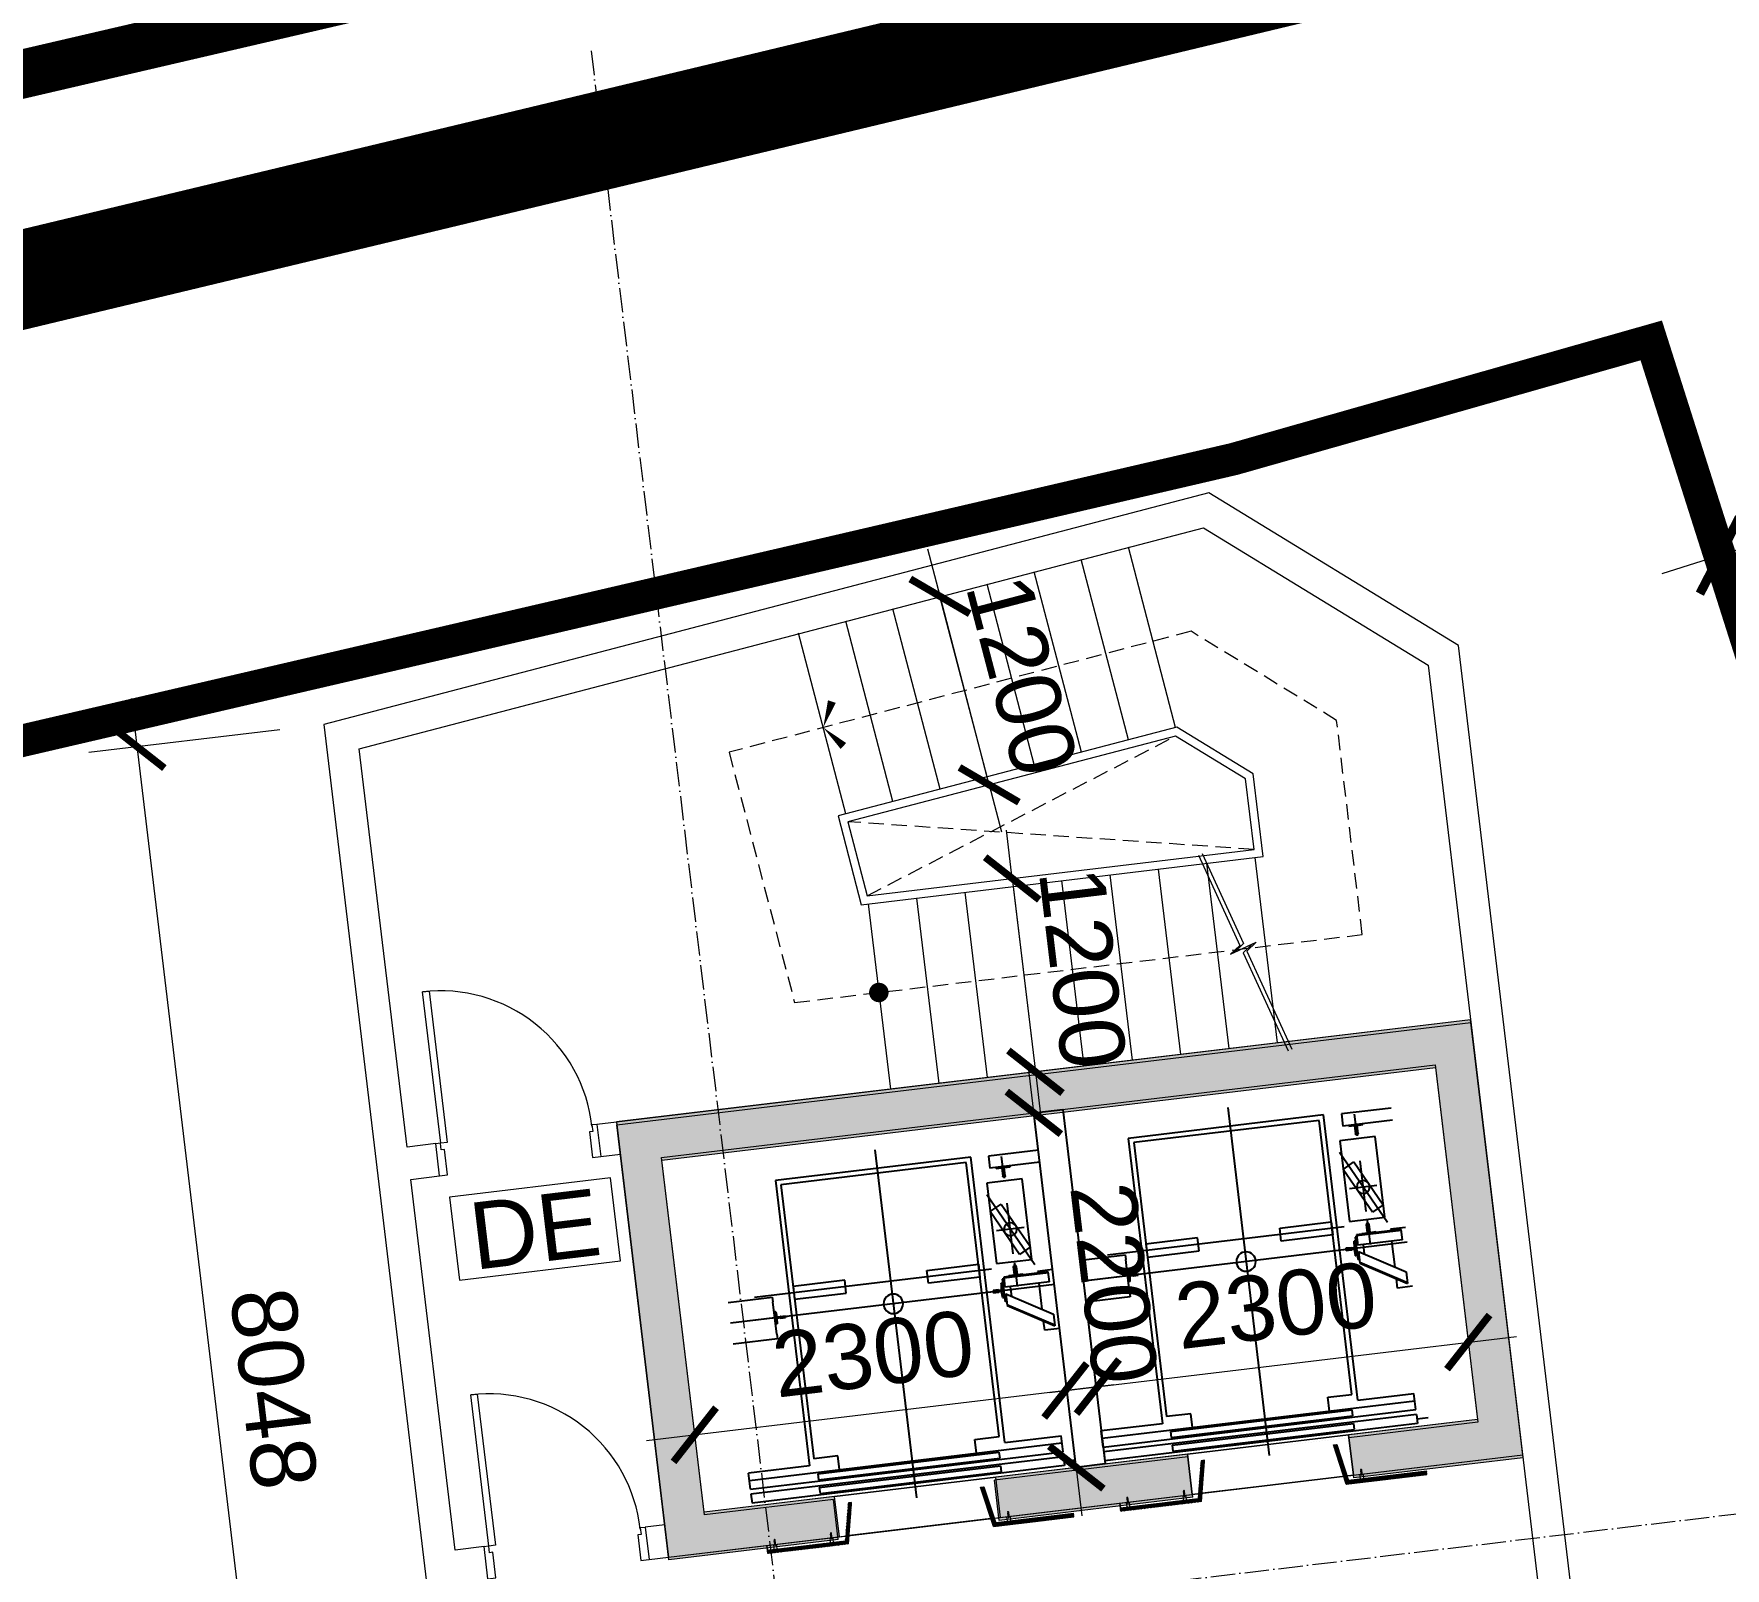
# Model space of a CAD drawing. Header units: millimetres. Extents: x -55733 to 116976, y -16290 to 119028.
# Drawn here: x 62705 to 73126, y 30733 to 40185 of the extents above; entities that cross this region are included whole.
import ezdxf
from ezdxf.enums import TextEntityAlignment as Align
from ezdxf.xclip import XClip

# ---------------------------------------------------------------- set-up
doc = ezdxf.new("R2010")
doc.units = ezdxf.units.MM
doc.header["$XCLIPFRAME"] = 0
for name, pattern in [('Grid Line', [4.2, 3, -0.6, 0, -0.6]), ('HIDDEN2', [4.7625, 3.175, -1.5875]), ('HIDDENX2', [0.75, 0.5, -0.25]), ('PHANTOM', [63.5, 31.75, -6.35, 6.35, -6.35, 6.35, -6.35])]:
    doc.linetypes.add(name, pattern=pattern)
doc.layers.get('Defpoints').update_dxf_attribs({"color": 230})
for name, color, linetype in [('CGXD', 5, 'HIDDEN2'), ('Core - tb$0$CT3 MBT 11-31$0$Nqh-ME-01', 8, 'Continuous'), ('RD-AB', 4, 'PHANTOM')]:
    doc.layers.add(name, color=color, linetype=linetype)
for name, color, linetype, lineweight in [('Core - tb$0$A.Wall', 2, 'Continuous', 25), ('CUA', 31, 'Continuous', 9), ('DIM', 1, 'Continuous', 5), ('GRA', 211, 'Continuous', 9), ('HATCH', 9, 'Continuous', 9), ('HATCH-1', 8, 'Continuous', 5), ('HATCH-TUONG', 152, 'Continuous', 15), ('LAT-GACH', 140, 'Continuous', 13), ('NET THAY 2', 55, 'Continuous', 5), ('NET-CAT', 3, 'Continuous', 15), ('NET-THAY', 2, 'Continuous', 9), ('NET-THAY-2', 55, 'Continuous', 13), ('TRUC', 225, 'Continuous', 5), ('X-COT HAM$0$LC.HA', 8, 'Continuous', 9), ('Y-GHI CHU PCCC$0$Z-CT1-GHI CHU TT$0$KI-HIEU', 6, 'Continuous', 13)]:
    doc.layers.add(name, color=color, linetype=linetype, lineweight=lineweight)
doc.styles.add('TA1', font='arial_0.ttf')
doc.styles.add('Y-GHI CHU PCCC$0$Arial', font='arial_0.ttf')
doc.dimstyles.new('D_200_KTx2', dxfattribs={"dimtxt": 400, "dimasz": 300, "dimexe": 300, "dimexo": 300, "dimgap": 160, "dimtad": 1, "dimdec": 0, "dimzin": 9, "dimtxsty": 'TA1', "dimblk": 'ARCHTICK', "dimcen": 1, "dimdle": 300, "dimclrd": 256, "dimclre": 256, "dimclrt": 7, "dimadec": 0, "dimazin": 0, "dimtfac": 1, "dimtdec": 0, "dimtix": 1, "dimtmove": 1, "dimatfit": 3, "dimldrblk": 'ARCHTICK', "dimfxl": 0, "dimtolj": 1, "dimtzin": 0, "dimlwd": -1, "dimlwe": -1, "dimarcsym": 0})
doc.dimstyles.new('D_300_KTx3.0', dxfattribs={"dimtxt": 600, "dimasz": 375, "dimexe": 375, "dimexo": 375, "dimgap": 160, "dimtad": 1, "dimdec": 0, "dimzin": 9, "dimtxsty": 'TA1', "dimblk": 'ARCHTICK', "dimcen": 1, "dimdle": 375, "dimclrd": 256, "dimclre": 256, "dimclrt": 7, "dimadec": 0, "dimazin": 0, "dimtfac": 1, "dimtdec": 0, "dimtix": 1, "dimtmove": 1, "dimatfit": 3, "dimldrblk": 'ARCHTICK', "dimfxl": 0, "dimtolj": 1, "dimtzin": 0, "dimlwd": -1, "dimlwe": -1, "dimarcsym": 0})

# ---------------------------------------------------------------- blocks, each defined once
blk = doc.blocks.new('ALC1807-ASCENT PLAZA-KET CAU_rvt-1-MẶT BẰNG HẦM 1')
at = {"layer": 'X-COT HAM$0$LC.HA'}
h = blk.add_hatch(color=256, dxfattribs=at)
h.dxf.hatch_style = 1
h.paths.add_polyline_path([(66575, 33246), (71341, 33817), (71602, 31633), (66836, 31062)], flags=16)
h.paths.add_polyline_path([(69845, 31170), (69815, 31419), (70808, 31537), (70838, 31289), (71880, 31414), (71559, 34095), (66297, 33465), (66618, 30784), (67660, 30909), (67631, 31157), (68624, 31276), (68653, 31028)])
for p, q in [((70838, 31289), (70808, 31537)), ((69845, 31170), (69815, 31419)), ((68653, 31028), (68624, 31276)), ((67660, 30909), (67631, 31157))]:
    blk.add_line(p, q)
for points in [[(66297, 33465), (71559, 34095), (71880, 31414), (70838, 31289)], [(67631, 31157), (66836, 31062), (66575, 33246), (71341, 33817), (71602, 31633), (70808, 31537)], [(67660, 30909), (66618, 30784), (66297, 33465)], [(69815, 31419), (68624, 31276)], [(69845, 31170), (68653, 31028)]]:
    blk.add_lwpolyline(points)
blk = doc.blocks.new('CUA 1 CANH MO - 2 - Type 1000-1152411-MẶT BẰNG HẦM 1')
at = {"layer": 'CUA'}
for p, q in [((-368, 1040), (-328, 1040)), ((-368, 102), (-368, 1040)), ((-328, 1040), (-328, 102)), ((-328, 102), (-368, 102))]:
    blk.add_line(p, q, dxfattribs=at)
at = {"layer": 'CUA', "lineweight": 5}
for p, q in [((-369, 102), (-399, 102)), ((-369, 61), (-369, 102)), ((-349, 61), (-369, 61)), ((-349, -98), (-349, 61)), ((571, 61), (551, 61)), ((551, 61), (551, -98)), ((601, 102), (571, 102)), ((571, 102), (571, 61)), ((-399, -98), (-349, -98)), ((551, -98), (601, -98))]:
    blk.add_line(p, q, dxfattribs=at)
blk.add_arc((-368, 102), 938, 359.5, 90, dxfattribs=at)
blk = doc.blocks.new('_ArchTick')
at = {"color": 0, "const_width": 0.15}
blk.add_lwpolyline([(-0.5, -0.5), (0.5, 0.5)], dxfattribs=at)
blk = doc.blocks.new('*D25')
at = {"layer": 'Defpoints', "color": 0, "transparency": 16777216}
for p in [(132637, 71677), (128825, 70464, 0), (128825, 70464)]:
    blk.add_point(p, dxfattribs=at)
at = {"layer": 'DIM', "transparency": 16777216}
blk.add_line((132994, 71791), (128468, 70350), dxfattribs=at)
at = {"layer": 'DIM', "transparency": 16777216, "xscale": 375, "yscale": 375, "zscale": 375}
for p, rotation in [((132637, 71677), 17.66063888103842), ((128825, 70464), 197.6606388810384)]:
    blk.add_blockref('_ArchTick', p, dxfattribs=dict(at, rotation=rotation))
at = {"layer": 'DIM', "color": 7, "transparency": 16777216, "insert": (130590, 71515), "char_height": 600, "attachment_point": 5, "rotation": 17.6606, "style": 'TA1'}
blk.add_mtext('\\A1;4000', dxfattribs=at)
blk = doc.blocks.new('Core - tb$0$CT3 MBT 11-31$0$tm')
at = {"layer": 'Core - tb$0$CT3 MBT 11-31$0$Nqh-ME-01'}
for p, q in [((-130, -1885), (-130, -115)), ((-130, -459), (-130, -150)), ((-270, -1751), (-270, -281)), ((-130, -469), (-130, -378)), ((854, -538), (854, -1663)), ((854, -538), (892, -538)), ((892, -538), (892, -1663)), ((939, -538), (939, -1663)), ((939, -538), (976, -538)), ((976, -538), (976, -1663)), ((-1085, -1125), (1073, -1125)), ((854, -1663), (892, -1663)), ((939, -1663), (976, -1663)), ((-130, -2125), (-130, -1731)), ((-130, -1818), (-130, -1731)), ((-265, -2019), (-728, -1777)), ((-500, -1981), (-500, -1810)), ((-855, -1896), (-952, -1896)), ((-896, -1896), (-818, -1896)), ((-348, -1896), (-662, -1896)), ((-292, -1896), (-144, -1896)), ((-204, -1896), (-282, -1896)), ((957, -2055), (957, -2125))]:
    blk.add_line(p, q, dxfattribs=at)
for points in [[(-260, -115), (-260, -390)], [(0, -390), (0, -115)], [(900, -115), (800, -115)], [(800, -494), (800, -115)], [(845, -115), (845, -2055)], [(900, -115), (900, -2055)], [(930, -2055), (930, -115)], [(930, -115), (985, -115)], [(985, -2055), (985, -115)], [(-260, -390), (-230, -390)], [(-30, -390), (-230, -390)], [(-168, -393), (-93, -393)], [(-168, -399), (-168, -393)], [(-167, -400), (-135, -402)], [(-134, -424), (-134, -403)], [(-126, -424), (-126, -403)], [(-125, -402), (-93, -400)], [(-93, -399), (-93, -393)], [(-30, -390), (0, -390)], [(-970, -494), (800, -494)], [(-970, -1706), (-970, -494)], [(-135, -426), (-135, -455)], [(-135, -455), (-125, -455)], [(-125, -426), (-125, -455)], [(-940, -1675), (-940, -525)], [(-940, -525), (760, -525)], [(-310, -525), (-230, -525)], [(-310, -845), (-310, -525)], [(-230, -525), (-230, -845)], [(760, -675), (760, -525)], [(845, -675), (760, -675)], [(-230, -845), (-310, -845)], [(-230, -1355), (-310, -1355)], [(-310, -1355), (-310, -1675)], [(-230, -1675), (-230, -1355)], [(845, -1525), (760, -1525)], [(760, -1525), (760, -1675)], [(800, -1706), (-970, -1706)], [(760, -1675), (-940, -1675)], [(-310, -1675), (-230, -1675)], [(-138, -1777), (-138, -1745)], [(-138, -1745), (-122, -1745)], [(-122, -1777), (-122, -1745)], [(800, -1706), (800, -2055)], [(-963, -2125), (-963, -1816)], [(-963, -1816), (-888, -1816)], [(-888, -2125), (-888, -1816)], [(-885, -1888), (-885, -1853)], [(-882, -1853), (-885, -1853)], [(-882, -1853), (-882, -1888)], [(-800, -2006), (-800, -1786)], [(-800, -1786), (-300, -1786)], [(-623, -1786), (-661, -1858)], [(-661, -1858), (-377, -2006)], [(-339, -1934), (-623, -1786)], [(-300, -1786), (-300, -2006)], [(-218, -1853), (-218, -1888)], [(-218, -1853), (-215, -1853)], [(-215, -1888), (-215, -1853)], [(-212, -2097), (-212, -1820)], [(-212, -1820), (-149, -1820)], [(-206, -2097), (-206, -1820)], [(-200, -1810), (-60, -1810)], [(-200, -1820), (-200, -1810)], [(-175, -1807), (-175, -1800)], [(-174, -1799), (-136, -1796)], [(-175, -1807), (-86, -1807)], [(-149, -2097), (-149, -1820)], [(-149, -1853), (-90, -1853)], [(-137, -1778), (-136, -1778)], [(-135, -1795), (-135, -1779)], [(-125, -1795), (-125, -1779)], [(-124, -1778), (-123, -1778)], [(-86, -1799), (-124, -1796)], [(-109, -1820), (-36, -1820)], [(-109, -1820), (51, -2097)], [(-86, -1807), (-86, -1800)], [(-60, -1820), (-60, -1810)], [(-43, -1820), (117, -2097)], [(-36, -1820), (123, -2097)], [(-885, -1940), (-885, -1904)], [(-882, -1940), (-885, -1940)], [(-882, -1888), (-831, -1888)], [(-882, -1891), (-831, -1891)], [(-882, -1901), (-831, -1901)], [(-831, -1904), (-882, -1904)], [(-882, -1904), (-882, -1940)], [(-828, -1898), (-828, -1894)], [(-825, -1894), (-825, -1898)], [(-377, -2006), (-339, -1934)], [(-275, -1894), (-275, -1898)], [(-272, -1898), (-272, -1894)], [(-218, -1888), (-269, -1888)], [(-218, -1891), (-269, -1891)], [(-218, -1901), (-269, -1901)], [(-269, -1904), (-218, -1904)], [(-218, -1904), (-218, -1940)], [(-218, -1940), (-215, -1940)], [(-215, -1940), (-215, -1904)], [(-300, -2006), (-800, -2006)], [(-222, -2125), (-222, -2032)], [(-222, -2032), (-212, -2032)], [(13, -2032), (-149, -2032)], [(143, -2032), (86, -2032)], [(143, -2125), (143, -2032)], [(900, -2055), (800, -2055)], [(930, -2055), (985, -2055)], [(-149, -2097), (-212, -2097)], [(51, -2097), (123, -2097)]]:
    blk.add_lwpolyline(points, dxfattribs=at)
for points in [[(-168, -399, 0.396325), (-167, -400)], [(-134, -403, 0.396325), (-135, -402)], [(-125, -402, 0.396325), (-126, -403)], [(-93, -400, 0.396325), (-93, -399)], [(-135, -425, 0.267949), (-134, -424)], [(-135, -425, 0.267949), (-135, -426)], [(-126, -424, 0.267949), (-126, -425)], [(-125, -426, 0.267949), (-126, -425)], [(-174, -1799, 0.390876), (-175, -1800)], [(-138, -1777, 0.414214), (-137, -1778)], [(-135, -1779, 0.414214), (-136, -1778)], [(-136, -1796, 0.390876), (-135, -1795)], [(-124, -1778, 0.414214), (-125, -1779)], [(-125, -1795, 0.390876), (-124, -1796)], [(-123, -1778, 0.414214), (-122, -1777)], [(-86, -1800, 0.390876), (-86, -1799)], [(-885, -1888, 0.414214), (-882, -1891)], [(-882, -1901, 0.414214), (-885, -1904)], [(-825, -1894, 0.414214), (-831, -1888)], [(-828, -1894, 0.414214), (-831, -1891)], [(-831, -1901, 0.414214), (-828, -1898)], [(-831, -1904, 0.414214), (-825, -1898)], [(-275, -1894, -0.414214), (-269, -1888)], [(-269, -1904, -0.414214), (-275, -1898)], [(-272, -1894, -0.414214), (-269, -1891)], [(-269, -1901, -0.414214), (-272, -1898)], [(-215, -1888, -0.414214), (-218, -1891)], [(-218, -1901, -0.414214), (-215, -1904)]]:
    blk.add_lwpolyline(points, format="xyb", dxfattribs=at)
for centre, radius in [((-130, -1125), 60), ((-500, -1896), 40)]:
    blk.add_circle(centre, radius, dxfattribs=at)
blk = doc.blocks.new('A$C1F5A74C7')
at = {"color": 0, "lineweight": 5}
for p, q in [((0, 10), (0, 12)), ((0, 10), (21, 10)), ((3, 8), (3, 10)), ((3, 5), (3, 7)), ((5, 91), (10, 94)), ((5, 91), (5, 29)), ((5, 91), (15, 91)), ((6, 78), (5, 75)), ((5, 75), (8, 75)), ((6, 72), (5, 69)), ((5, 69), (8, 69)), ((6, 66), (5, 63)), ((5, 63), (8, 63)), ((6, 60), (5, 57)), ((5, 57), (8, 57)), ((6, 54), (5, 51)), ((5, 51), (8, 51)), ((5, 49), (8, 49)), ((5, 10), (5, 29)), ((8, 5), (5, 5)), ((7, 80), (6, 78)), ((6, 78), (10, 78)), ((8, 73), (6, 72)), ((8, 67), (6, 66)), ((8, 61), (6, 60)), ((8, 55), (6, 54)), ((8, 82), (7, 80)), ((7, 81), (10, 81)), ((7, 80), (10, 80)), ((7, 29), (7, 76)), ((7, 10), (7, 31)), ((7, 9), (7, 10)), ((7, 5), (7, 8)), ((7, 5), (7, 5)), ((9, 84), (8, 82)), ((8, 83), (10, 83)), ((8, 73), (8, 75)), ((8, 69), (8, 67)), ((8, 61), (8, 63)), ((8, 57), (8, 55)), ((8, 51), (8, 49)), ((10, 87), (9, 85)), ((9, 85), (12, 86)), ((10, 5), (9, 5)), ((10, 99), (10, 11)), ((10, 94), (15, 91)), ((10, 87), (12, 85)), ((10, 41), (10, 80)), ((10, 78), (15, 78)), ((10, 41), (11, 41)), ((10, 13), (10, 0)), ((12, 5), (10, 5)), ((11, 84), (13, 84)), ((11, 81), (14, 82)), ((11, 41), (11, 80)), ((11, 80), (14, 80)), ((12, 84), (12, 83)), ((12, 73), (12, 75)), ((12, 75), (15, 75)), ((12, 73), (15, 72)), ((12, 69), (12, 67)), ((12, 69), (15, 69)), ((12, 67), (15, 66)), ((12, 61), (12, 63)), ((12, 63), (15, 63)), ((12, 61), (15, 60)), ((12, 57), (12, 55)), ((12, 57), (15, 57)), ((12, 55), (15, 54)), ((12, 49), (12, 51)), ((12, 51), (15, 51)), ((12, 49), (15, 49)), ((12, 5), (12, 5)), ((13, 82), (14, 80)), ((16, 5), (13, 5)), ((14, 80), (15, 78)), ((14, 29), (14, 76)), ((14, 10), (14, 31)), ((14, 9), (14, 10)), ((14, 5), (14, 8)), ((15, 91), (15, 29)), ((15, 78), (15, 75)), ((15, 72), (15, 69)), ((15, 66), (15, 63)), ((15, 60), (15, 57)), ((15, 54), (15, 51)), ((15, 10), (15, 29)), ((18, 10), (18, 8)), ((18, 7), (18, 5)), ((21, 10), (21, 12))]:
    blk.add_line(p, q, dxfattribs=at)
for centre, radius, start, end in [((5, 7), 2.77, 227.3489, 309.0524), ((10, 15), 10.9, 250.5292, 255.5659), ((10, 15), 10.9, 263.51, 276.4907), ((10, 15), 10.9, 284.1671, 289.4715), ((16, 7), 2.77, 230.845, 312.6565)]:
    blk.add_arc(centre, radius, start, end, dxfattribs=at)
blk = doc.blocks.new('*U44')
for p, q in [((11, 0), (11, 0)), ((12, 0), (11, 0)), ((12, 0), (12, 0)), ((14, 0), (13, 0)), ((14, 3), (14, 4)), ((14, 2), (14, 3)), ((14, 2), (14, 2)), ((14, 0), (14, 1)), ((14, 0), (14, -1)), ((14, 0), (15, 0)), ((16, 0), (16, 0)), ((17, 0), (17, 0)), ((17, 0), (18, 0)), ((48, 10), (48, -10)), ((14, -2), (14, -3)), ((14, -2), (14, -2)), ((14, -3), (14, -4))]:
    blk.add_line(p, q)
blk.add_lwpolyline([(50, 10), (9, 10, 0.414215), (7, 8), (7, -8, 0.414214), (9, -10), (50, -10)], format="xyb")
for radius in [2.9, 0.712]:
    blk.add_circle((14, 0), radius)
at = {"extrusion": (0, 0, -1), "xscale": 0.3999999999068677, "yscale": 0.3999999999068677, "zscale": -0.4, "rotation": 90.00000000000001}
blk.add_blockref('A$C1F5A74C7', (-43, -4), dxfattribs=at)
blk = doc.blocks.new('A$C480F4123')
at = {"layer": 'GRA', "transparency": 33554687}
h = blk.add_hatch(dxfattribs=at)
h.set_pattern_fill('ANSI37', color=159, scale=50, angle=652.0858, style=0)
h.set_pattern_definition([(337.085768, (32703.6204, 181513.402), (2.43345473, 5.7568045), []), (67.085768, (32703.6204, 181513.402), (-5.7568045, 2.43345473), [])])
h.paths.add_polyline_path([(70393, 30934), (70314, 31176), (70334, 31178), (70407, 30956)])
h = blk.add_hatch(dxfattribs=at)
h.set_pattern_fill('ANSI37', color=159, scale=50, angle=652.0858, style=0)
h.set_pattern_definition([(337.085768, (32902.201, 181537.189), (2.43345473, 5.7568045), []), (67.085768, (32902.201, 181537.189), (-5.7568045, 2.43345473), [])])
h.paths.add_polyline_path([(69500, 30827), (69520, 31081), (69499, 31078), (69481, 30845)])
h = blk.add_hatch(dxfattribs=at)
h.set_pattern_fill('ANSI37', color=159, scale=50, angle=276.8306, style=0)
h.set_pattern_definition([(321.8306493, (33216.617, 304596.5165), (3.86242455, 4.91367241), []), (51.8306493, (33216.617, 304596.5165), (-4.91367241, 3.86242455), [])])
h.paths.add_polyline_path([(70393, 30934), (70890, 30993), (70888, 31013), (70407, 30956)])
h = blk.add_hatch(dxfattribs=at)
h.set_pattern_fill('ANSI37', color=159, scale=50, angle=652.0858, style=0)
h.set_pattern_definition([(337.085768, (30529.163, 181252.934), (2.43345473, 5.7568045), []), (67.085768, (30529.163, 181252.934), (-5.7568045, 2.43345473), [])])
h.paths.add_polyline_path([(68219, 30673), (68140, 30916), (68160, 30918), (68233, 30695)])
h = blk.add_hatch(dxfattribs=at)
h.set_pattern_fill('ANSI37', color=159, scale=50, angle=652.0858, style=0)
h.set_pattern_definition([(337.085768, (30727.743, 181276.721), (2.43345473, 5.7568045), []), (67.085768, (30727.743, 181276.721), (-5.7568045, 2.43345473), [])])
h.paths.add_polyline_path([(67325, 30566), (67345, 30820), (67325, 30818), (67307, 30584)])
h = blk.add_hatch(dxfattribs=at)
h.set_pattern_fill('ANSI37', color=159, scale=50, angle=276.8306, style=0)
h.set_pattern_definition([(321.8306493, (31042.1595, 304336.0483), (3.86242455, 4.91367241), []), (51.8306493, (31042.1595, 304336.0483), (-4.91367241, 3.86242455), [])])
h.paths.add_polyline_path([(68219, 30673), (68715, 30733), (68713, 30753), (68233, 30695)])
h = blk.add_hatch(dxfattribs=at)
h.set_pattern_fill('ANSI37', color=159, scale=50, angle=276.8306, style=0)
h.set_pattern_definition([(321.8306493, (33415.1975, 304620.3035), (3.86242455, 4.91367241), []), (51.8306493, (33415.1975, 304620.3035), (-4.91367241, 3.86242455), [])])
h.paths.add_polyline_path([(69500, 30827), (69003, 30767), (68997, 30817), (69001, 30787), (69481, 30845)])
h = blk.add_hatch(dxfattribs=at)
h.set_pattern_fill('ANSI37', color=159, scale=50, angle=276.8306, style=0)
h.set_pattern_definition([(321.8306493, (31240.74, 304359.8353), (3.86242455, 4.91367241), []), (51.8306493, (31240.74, 304359.8353), (-4.91367241, 3.86242455), [])])
h.paths.add_polyline_path([(67325, 30566), (66829, 30507), (66823, 30556), (66827, 30527), (67307, 30584)])
at = {"layer": 'NET-CAT'}
h = blk.add_hatch(color=256, dxfattribs=at)
h.dxf.hatch_style = 1
h.paths.add_polyline_path([(71159, 33795), (65896, 33165), (66217, 30484), (67270, 30610), (67240, 30858), (66436, 30762), (66174, 32946), (70940, 33517), (71202, 31333), (70407, 31238), (70437, 30989), (71480, 31114)])
h.paths.add_polyline_path([(69415, 31119), (68233, 30977), (68263, 30729), (69444, 30870)], flags=17)
at = {"layer": 'Core - tb$0$A.Wall', "ltscale": 0.5}
blk.add_lwpolyline([(68908, 31058), (68729, 31037), (68468, 33221), (68646, 33242)], close=True, dxfattribs=at)
at = {"layer": 'GRA'}
for points in [[(70393, 30934), (70314, 31176), (70334, 31178), (70407, 30956)], [(69500, 30827), (69520, 31081), (69499, 31078), (69481, 30845)], [(70393, 30934), (70890, 30993), (70888, 31013), (70407, 30956)], [(68219, 30673), (68140, 30916), (68160, 30918), (68233, 30695)], [(67325, 30566), (67345, 30820), (67325, 30818), (67307, 30584)], [(68219, 30673), (68715, 30733), (68713, 30753), (68233, 30695)], [(69500, 30827), (69003, 30767), (68997, 30817), (69001, 30787), (69481, 30845)], [(67325, 30566), (66829, 30507), (66823, 30556), (66827, 30527), (67307, 30584)]]:
    blk.add_lwpolyline(points, close=True, dxfattribs=at)
at = {"layer": 'HATCH'}
for p, q in [((69415, 31119), (70407, 31238)), ((70407, 31238), (69415, 31119)), ((68233, 30977), (67240, 30858)), ((70437, 30989), (69444, 30870)), ((69444, 30870), (70437, 30989)), ((67270, 30610), (68263, 30729))]:
    blk.add_line(p, q, dxfattribs=at)
at = {"layer": 'LAT-GACH'}
for p, q in [((69415, 31119), (70407, 31238)), ((67240, 30858), (68233, 30977)), ((70378, 30982), (69504, 30878)), ((68203, 30722), (67329, 30617))]:
    blk.add_line(p, q, dxfattribs=at)
at = {"layer": 'NET-CAT'}
for p, q in [((71159, 33795), (65896, 33165)), ((71480, 31114), (71159, 33795)), ((66174, 32946), (70940, 33517)), ((70940, 33517), (71202, 31333)), ((65896, 33165), (66217, 30484)), ((66436, 30762), (66174, 32946)), ((71202, 31333), (70407, 31238)), ((70407, 31238), (70437, 30989)), ((70437, 30989), (70407, 31238)), ((69415, 31119), (68233, 30977)), ((69415, 31119), (69444, 30870)), ((69444, 30870), (69415, 31119)), ((70437, 30989), (71480, 31114)), ((68263, 30729), (68233, 30977)), ((67240, 30858), (66436, 30762)), ((67270, 30610), (67240, 30858)), ((68263, 30729), (69444, 30870)), ((66217, 30484), (67270, 30610))]:
    blk.add_line(p, q, dxfattribs=at)
at = {"layer": 'Core - tb$0$CT3 MBT 11-31$0$Nqh-ME-01', "extrusion": (0, 0, -1), "zscale": -1, "rotation": 263.1693507407662}
for p in [(-68674, 32042), (-66500, 31782)]:
    blk.add_blockref('Core - tb$0$CT3 MBT 11-31$0$tm', p, dxfattribs=at)
at = {"layer": 'GRA', "xscale": -1, "rotation": 276.8306492592343}
for p in [(70493, 30946), (68318, 30685)]:
    blk.add_blockref('*U44', p, dxfattribs=at)
at = {"layer": 'GRA', "rotation": 96.83064925923432}
for p in [(69053, 30773), (69053, 30773), (69401, 30815), (69401, 30815), (66879, 30513), (66879, 30513), (67226, 30554), (67226, 30554)]:
    blk.add_blockref('*U44', p, dxfattribs=at)
blk = doc.blocks.new('*U49')
for points in [[(-1273, 50), (-50, 50), (0, -100), (0, 200), (50, 50), (1381, 50)], [(-1273, 0), (-50, 0), (0, -150), (0, 150), (50, 0), (1381, 0)]]:
    blk.add_lwpolyline(points)
blk = doc.blocks.new('*D54')
at = {"layer": 'Defpoints', "color": 0, "transparency": 16777216}
for p in [(68288, 36720), (68288, 36720), (68591, 35559)]:
    blk.add_point(p, dxfattribs=at)
at = {"layer": 'DIM', "transparency": 16777216}
for p, q in [((68288, 36720), (68212, 37010)), ((68591, 35559), (68288, 36720)), ((68591, 35559), (68667, 35269))]:
    blk.add_line(p, q, dxfattribs=at)
at = {"layer": 'DIM', "transparency": 16777216, "xscale": 300, "yscale": 300, "zscale": 300}
for p, rotation in [((68288, 36720), 284.6628127972314), ((68591, 35559), 104.6628127972314)]:
    blk.add_blockref('_ArchTick', p, dxfattribs=dict(at, rotation=rotation))
at = {"layer": 'DIM', "color": 7, "transparency": 16777216, "insert": (68792, 36232), "char_height": 400, "attachment_point": 5, "rotation": 284.6628, "style": 'TA1'}
blk.add_mtext('\\A1;1200', dxfattribs=at)
blk = doc.blocks.new('*D55')
at = {"layer": 'Defpoints', "color": 0, "transparency": 16777216}
for p in [(68733, 34982), (68876, 33791), (68876, 33791)]:
    blk.add_point(p, dxfattribs=at)
at = {"layer": 'DIM', "transparency": 16777216}
for p, q in [((68733, 34982), (68698, 35280)), ((68733, 34982), (68876, 33791)), ((68876, 33791), (68912, 33493))]:
    blk.add_line(p, q, dxfattribs=at)
at = {"layer": 'DIM', "transparency": 16777216, "xscale": 300, "yscale": 300, "zscale": 300}
for p, rotation in [((68733, 34982), 276.8306492592333), ((68876, 33791), 96.83064925923335)]:
    blk.add_blockref('_ArchTick', p, dxfattribs=dict(at, rotation=rotation))
at = {"layer": 'DIM', "color": 7, "transparency": 16777216, "insert": (69166, 34430), "char_height": 400, "attachment_point": 5, "rotation": 276.8306, "style": 'TA1'}
blk.add_mtext('\\A1;1200', dxfattribs=at)
blk = doc.blocks.new('*D66')
at = {"layer": 'Defpoints', "color": 0, "transparency": 16777216}
for p in [(69061, 31828), (69061, 31828), (66777, 31555)]:
    blk.add_point(p, dxfattribs=at)
at = {"layer": 'DIM', "transparency": 16777216}
blk.add_line((66479, 31519), (69359, 31864), dxfattribs=at)
at = {"layer": 'DIM', "transparency": 16777216, "xscale": 300, "yscale": 300, "zscale": 300}
for p, rotation in [((69061, 31828), 6.830649259233683), ((66777, 31555), 186.8306492592337)]:
    blk.add_blockref('_ArchTick', p, dxfattribs=dict(at, rotation=rotation))
at = {"layer": 'DIM', "color": 7, "transparency": 16777216, "insert": (67876, 32053), "char_height": 400, "attachment_point": 5, "rotation": 6.8306, "style": 'TA1'}
blk.add_mtext('\\A1;2300', dxfattribs=at)
blk = doc.blocks.new('*D67')
at = {"layer": 'Defpoints', "color": 0, "transparency": 16777216}
for p in [(71543, 32126), (71543, 32126), (69260, 31852)]:
    blk.add_point(p, dxfattribs=at)
at = {"layer": 'DIM', "transparency": 16777216}
blk.add_line((68962, 31816), (71841, 32161), dxfattribs=at)
at = {"layer": 'DIM', "transparency": 16777216, "xscale": 300, "yscale": 300, "zscale": 300}
for p, rotation in [((71543, 32126), 6.830649259233607), ((69260, 31852), 186.8306492592336)]:
    blk.add_blockref('_ArchTick', p, dxfattribs=dict(at, rotation=rotation))
at = {"layer": 'DIM', "color": 7, "transparency": 16777216, "insert": (70358, 32351), "char_height": 400, "attachment_point": 5, "rotation": 6.8306, "style": 'TA1'}
blk.add_mtext('\\A1;2300', dxfattribs=at)
blk = doc.blocks.new('*D68')
at = {"layer": 'Defpoints', "color": 0, "transparency": 16777216}
for p in [(68866, 33538), (68866, 33538), (69128, 31354)]:
    blk.add_point(p, dxfattribs=at)
at = {"layer": 'DIM', "transparency": 16777216}
blk.add_line((69164, 31056), (68831, 33836), dxfattribs=at)
at = {"layer": 'DIM', "transparency": 16777216, "xscale": 300, "yscale": 300, "zscale": 300}
for p, rotation in [((68866, 33538), 96.83064925923365), ((69128, 31354), 276.8306492592337)]:
    blk.add_blockref('_ArchTick', p, dxfattribs=dict(at, rotation=rotation))
at = {"layer": 'DIM', "color": 7, "transparency": 16777216, "insert": (69359, 32489), "char_height": 400, "attachment_point": 5, "rotation": 276.8306, "style": 'TA1'}
blk.add_mtext('\\A1;2200', dxfattribs=at)
blk = doc.blocks.new('*D79')
at = {"layer": 'Defpoints', "color": 0, "transparency": 16777216}
for p in [(64519, 35933), (63342, 35793), (65476, 27942)]:
    blk.add_point(p, dxfattribs=at)
at = {"layer": 'DIM', "transparency": 16777216}
for p, q in [((64335, 27503), (63306, 36090)), ((64221, 35898), (63044, 35757)), ((65178, 27906), (64001, 27765))]:
    blk.add_line(p, q, dxfattribs=at)
at = {"layer": 'DIM', "transparency": 16777216, "xscale": 300, "yscale": 300, "zscale": 300}
for p, rotation in [((63342, 35793), 96.83064925938282), ((64299, 27801), 276.8306492593828)]:
    blk.add_blockref('_ArchTick', p, dxfattribs=dict(at, rotation=rotation))
at = {"layer": 'DIM', "color": 7, "transparency": 16777216, "insert": (64182, 31840), "char_height": 400, "attachment_point": 5, "rotation": 276.8306, "style": 'TA1', "bg_fill": 3, "box_fill_scale": 1.1, "bg_fill_color": 256, "bg_fill_true_color": 13158600, "bg_fill_transparency": 0}
blk.add_mtext('\\A1;8048', dxfattribs=at)
blk = doc.blocks.new('A$C7BC647D4')
for points in [[(44139, 8967), (45631, -3310), (-3699, -3310), (-3699, 18290), (-8923, 18290), (-11799, 20218), (-11799, 45650), (42773, 45650), (44343, 34586), (74924, 41932), (76806, 36089), (97174, 42649), (104895, 16253)], [(43471, 9491), (44953, -2710), (-3099, -2710), (-3099, 18890), (-8740, 18890), (-11199, 20538), (-11199, 45050), (42252, 45050), (43841, 33849), (74524, 41219), (76419, 35334), (96771, 41889), (104120, 16765)]]:
    blk.add_lwpolyline(points, close=True)
at = {"layer": 'HATCH-1', "const_width": 600}
blk.add_lwpolyline([(43805, 9229), (45292, -3010), (-3399, -3010), (-3399, 18590), (-8831, 18590), (-11499, 20378), (-11499, 45350), (42512, 45350), (44092, 34217), (74724, 41575), (76612, 35712), (96972, 42269), (104507, 16509)], close=True, dxfattribs=at)
blk = doc.blocks.new('Y-GHI CHU PCCC$0$A$C53D4240F')
at = {"color": 8, "ltscale": 30}
blk.add_lwpolyline([(-266.7, -137.5), (266.7, -137.5), (266.7, 137.5), (-266.7, 137.5)], close=True, dxfattribs=at)
at = {"color": 8, "style": 'Y-GHI CHU PCCC$0$Arial'}
blk.add_text('DE', height=220, dxfattribs=at).set_placement((0, 0), align=Align.MIDDLE_CENTER)
blk = doc.blocks.new('A$C1F0A2BF7')
at = {"layer": 'CGXD', "ltscale": 200, "const_width": 200, "elevation": 0}
blk.add_lwpolyline([(96759.2, 45314.9), (136491.9, 50242.4), (170213.8, 54174.3), (170585.9, 54217.7), (168911.8, 58286.3), (165478.7, 66500.9), (165408.7, 66480.5), (161217, 75348.6), (153561.1, 72890.8), (130418, 65461.2), (128403.5, 71788.7), (125832.2, 71058.2), (118267.2, 69299.8), (97389.2, 64252.5)], dxfattribs=at)
at = {"layer": 'RD-AB', "ltscale": 30, "const_width": 300, "elevation": 0}
blk.add_lwpolyline([(175144.3, 53651.9), (172606.9, 59818.4), (167790.4, 71343.2), (167565.7, 71277.5), (163334.5, 80229.2), (152338.7, 76699.2), (133013.3, 70495.2), (131039.2, 76695.5), (124832.5, 74932.3), (117344.6, 73191.8), (100730.8, 69175.3)], dxfattribs=at)
at = {"layer": 'DIM'}
dim = blk.add_aligned_dim(p1=(132637, 71677.2, 0), p2=(128825.4, 70463.6, 0), distance=0, dimstyle='D_300_KTx3.0', dxfattribs=at)
dim.commit()
dim.dimension.update_dxf_attribs({"geometry": '*D25', "text_midpoint": (130589.7, 71514.8, 0)})

msp = doc.modelspace()

# ---------------------------------------------------------------- hatches: boundary and pattern name
at = {"layer": 'HATCH-TUONG', "lineweight": 9}
for points in [[(66572.6, 33263.3), (71586.8, 33863.9), (71557, 34112.1), (66542.9, 33511.5)], [(71629.9, 31401.6), (71878.2, 31431.3), (71586.8, 33863.9), (71338.5, 33834.2), (71600.2, 31649.8)], [(66615.8, 30801), (66864, 30830.7), (66542.9, 33511.5), (66294.7, 33481.8), (66599.6, 30935.7)]]:
    msp.add_hatch(color=256, dxfattribs=at).paths.add_polyline_path(points, flags=0)

# ---------------------------------------------------------------- linework, layer by layer
at = {"layer": 'HATCH-1', "linetype": 'HIDDEN2', "ltscale": 30}
for p, q in [((67839.9, 34875.5), (69739.4, 35859.4)), ((70222.8, 35160.9), (67720.6, 35331.2))]:
    msp.add_line(p, q, dxfattribs=at)
msp.add_lwpolyline([(67391.8, 34217.5), (70889.9, 34636.5), (70731.9, 35956.1), (69834.5, 36504.5), (66988.3, 35759.7)], close=True, dxfattribs=at)
at = {"layer": 'HATCH-1'}
msp.add_lwpolyline([(67693, 35798, 50, 0, 0), (67568.8, 35911.6, 0, 50, 0), (67621.4, 36071.6, 50, 50, 0)], format="xyseb", dxfattribs=at)
at = {"layer": 'HATCH-1', "linetype": 'HIDDENX2', "ltscale": 100, "const_width": 60}
msp.add_lwpolyline([(67911.2, 34249.7, -1), (67911.2, 34309.7, -1)], format="xyb", close=True, dxfattribs=at)
at = {"layer": 'NET-CAT'}
for p, q in [((69943.4, 37356.8), (64490.7, 35930.1)), ((71482.4, 36416.5), (69943.4, 37356.8)), ((64710, 35780.8), (69911.7, 37141.8)), ((69911.7, 37141.8), (71295.4, 36296.4)), ((72398.2, 28771.6, 0), (71482.4, 36416.5)), ((71295.4, 36296.4), (72175.8, 28946.4)), ((64490.7, 35930.1), (65447.9, 27939.1)), ((65003.9, 33327.2), (64710, 35780.8)), ((71557, 34112.1), (66294.7, 33481.8)), ((66572.6, 33263.3), (71338.5, 33834.2)), ((71338.5, 33834.2), (71600.2, 31649.8)), ((66294.7, 33481.8), (66173.9, 33467.3)), ((66173.9, 33467.3), (66197.7, 33268.7)), ((66294.7, 33481.8), (66615.8, 30801)), ((65181, 33348.4), (65003.9, 33327.2)), ((65204.8, 33149.8), (65181, 33348.4)), ((66197.7, 33268.7), (66318.4, 33283.2)), ((66834.3, 31078.9), (66572.6, 33263.3)), ((65027.7, 33128.6), (65204.8, 33149.8)), ((65301.2, 30844.9), (65027.7, 33128.6)), ((71600.2, 31649.8), (66834.3, 31078.9)), ((66615.8, 30801), (71878.2, 31431.3)), ((66592, 30999.5), (66471.2, 30985.1)), ((66471.2, 30985.1), (66495, 30786.5)), ((65478.3, 30866.1), (65301.2, 30844.9)), ((65502.1, 30667.6), (65478.3, 30866.1)), ((66495, 30786.5), (66615.8, 30801))]:
    msp.add_line(p, q, dxfattribs=at)
at = {"layer": 'NET-THAY'}
for points in [[(67802.5, 34820.6), (70278.4, 35117.2), (70217.5, 35625.8), (69747.4, 35913.1), (67659.6, 35366.9), (67802.5, 34820.6)], [(67839.9, 34875.5), (70222.8, 35160.9), (70170.7, 35595.8), (69739.4, 35859.4), (67720.6, 35331.2), (67839.9, 34875.5)]]:
    msp.add_lwpolyline(points, dxfattribs=at)
at = {"layer": 'NET-THAY-2'}
for p, q in [((69739.6, 35911.1), (69448.5, 37023.7)), ((69449.4, 35835.2), (69158.3, 36947.7)), ((68868.9, 35683.3), (68577.8, 36795.8)), ((69159.1, 35759.2), (68868, 36871.8)), ((68578.7, 35607.4), (68287.6, 36719.9)), ((68288.4, 35531.4), (67997.3, 36644)), ((67708, 35379.5), (67416.9, 36492.1)), ((67998.2, 35455.5), (67707.1, 36568)), ((69633, 35039.9), (69769.8, 33898.1)), ((69930.9, 35075.6), (70067.7, 33933.7)), ((70228.8, 35111.3), (70365.6, 33969.4)), ((68739.4, 34932.9), (68876.2, 33791)), ((69037.3, 34968.5), (69174.1, 33826.7)), ((69335.2, 35004.2), (69471.9, 33862.4)), ((67845.8, 34825.8), (67982.6, 33684)), ((68143.7, 34861.5), (68280.5, 33719.7)), ((68441.6, 34897.2), (68578.3, 33755.3))]:
    msp.add_line(p, q, dxfattribs=at)
at = {"layer": 'TRUC', "linetype": 'Grid Line', "ltscale": 50}
msp.add_line((66138.4, 40079.4), (70105.2, 6956.6), dxfattribs=at)

# ---------------------------------------------------------------- block references
msp.add_blockref('A$C480F4123', (398.5, 317.1))
at = {"layer": 'CUA'}
for p, rotation in [((65588.9, 33294.3), 6.830649259233894), ((65886.2, 30812), 6.830649259234002)]:
    msp.add_blockref('CUA 1 CANH MO - 2 - Type 1000-1152411-MẶT BẰNG HẦM 1', p, dxfattribs=dict(at, rotation=rotation))
at = {"layer": 'HATCH-1', "xscale": 0.4999999999999997, "yscale": 0.4999999999999997, "zscale": 0.4999999999999997, "rotation": 294.6628127972297}
msp.add_blockref('*U49', (70145.3, 34547.3), dxfattribs=at)
at = {"layer": 'NET THAY 2'}
ref = msp.add_blockref('A$C1F0A2BF7', (-55733.2, -33492.3, 0), dxfattribs=at)
XClip(ref).set_block_clipping_path([(-27462.6186291156, 51738.6749988016), (137958.5174097056, 152520.3806320981)])
at = {"layer": 'NET-CAT'}
for name in ['A$C7BC647D4', 'ALC1807-ASCENT PLAZA-KET CAU_rvt-1-MẶT BẰNG HẦM 1']:
    msp.add_blockref(name, (0, 0), dxfattribs=at)

# ---------------------------------------------------------------- dimensions: what is measured, and where the dimension line sits
at = {"layer": 'DIM'}
for p1, p2, picture, middle in [((68591.3, 35559), (68287.6, 36719.9), '*D54', (68791.8, 36231.6)), ((68733.5, 34982.5), (68876.2, 33791), '*D55', (69166.5, 34430.1)), ((69127.9, 31353.6), (68866.2, 33538), '*D68', (69358.7, 32489.2)), ((66777.3, 31554.6), (69061, 31828.2), '*D66', (67875.8, 32053.2))]:
    dim = msp.add_aligned_dim(p1=p1, p2=p2, distance=0, dimstyle='D_200_KTx2', dxfattribs=at)
    dim.commit()
    dim.dimension.update_dxf_attribs({"geometry": picture, "text_midpoint": middle})
dim = msp.add_linear_dim(base=(71543.2, 32125.5), p1=(69259.5, 31852), p2=(71543.2, 32125.5), angle=186.83065, dimstyle='D_200_KTx2', dxfattribs=at)
dim.commit()
dim.dimension.update_dxf_attribs({"geometry": '*D67', "text_midpoint": (70358, 32350.5)})

# ---------------------------------------------------------------- next in the draw order: dimensions: what is measured, and where the dimension line sits
dim = msp.add_linear_dim(base=(63341.9562, 35792.5279), p1=(65475.749, 27942.096), p2=(64518.5005, 35933.4607), angle=96.83065, dimstyle='D_200_KTx2', override={"dimtfill": 1, "dimarcsym": 2}, dxfattribs=at)
dim.commit()
dim.dimension.update_dxf_attribs({"geometry": '*D79', "text_midpoint": (64182.2243, 31840.1652)})

# ---------------------------------------------------------------- next in the draw order: linework, layer by layer
at = {"layer": 'TRUC', "linetype": 'Grid Line', "ltscale": 50}
msp.add_line((41586.4, 27281.8), (106104.3, 35010.1), dxfattribs=at)

# ---------------------------------------------------------------- next in the draw order: block references
at = {"layer": 'Y-GHI CHU PCCC$0$Z-CT1-GHI CHU TT$0$KI-HIEU', "color": 8, "xscale": 1.875, "yscale": 1.875, "zscale": 1.875, "rotation": 6.829141389248006}
msp.add_blockref('Y-GHI CHU PCCC$0$A$C53D4240F', (65792.3, 32822.9), dxfattribs=at)

doc.saveas('drawing.dxf')
